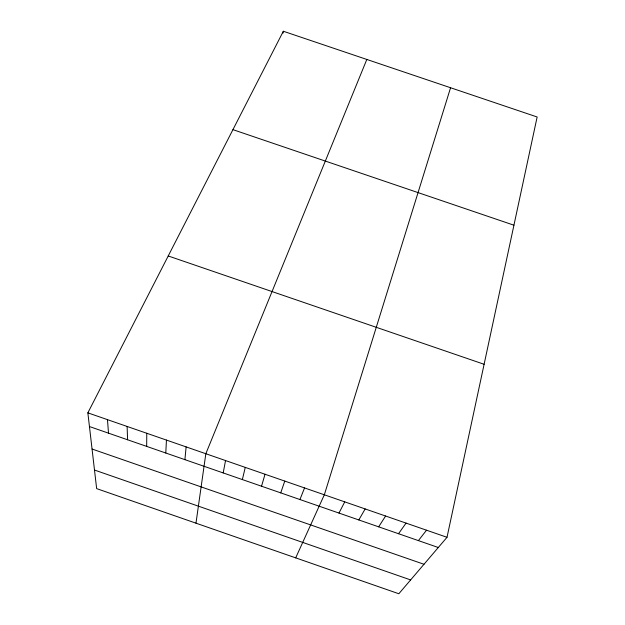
<?xml version="1.0" encoding="UTF-8"?>
<svg xmlns="http://www.w3.org/2000/svg" width="625" height="625" viewBox="0 0 625 625"><rect width="100%" height="100%" fill="white"/><g stroke="black" fill="none" stroke-linecap="round" stroke-linejoin="round"><path stroke-width="0.94" d="M146.68 446.391L146.773 433.266M165.789 453.016L166.445 440.086M184.906 459.648L186.125 446.906M195.977 523.172L205.828 453.727L366.82 59.453M283.039 33.094L283.336 31.25L537.141 116.984L447.008 537.297L398.836 593.75L96.648 488.617L87.859 412.852L283.336 31.25M223.195 472.922L225.539 460.562M242.359 479.57L245.266 467.398M261.539 486.219L265.016 474.234M450.57 87.742L324.336 494.789L295.695 557.867M280.727 492.875L284.773 481.086M299.938 499.531L304.547 487.937M338.977 513.07L344.742 501.867M358.812 519.945L365.164 508.938M378.656 526.828L385.602 516.023M398.523 533.719L406.055 523.109M418.398 540.609L426.523 530.203M232.93 129.648L513.938 225.203M168.227 255.961L484.109 364.281M87.859 412.852L447.008 537.297M89.445 426.547L438.297 547.508M92.055 449.031L423.992 564.273M94.492 470.039L410.633 579.922M107.477 419.656L108.508 433.156M127.117 426.461L127.586 439.773"/></g></svg>
